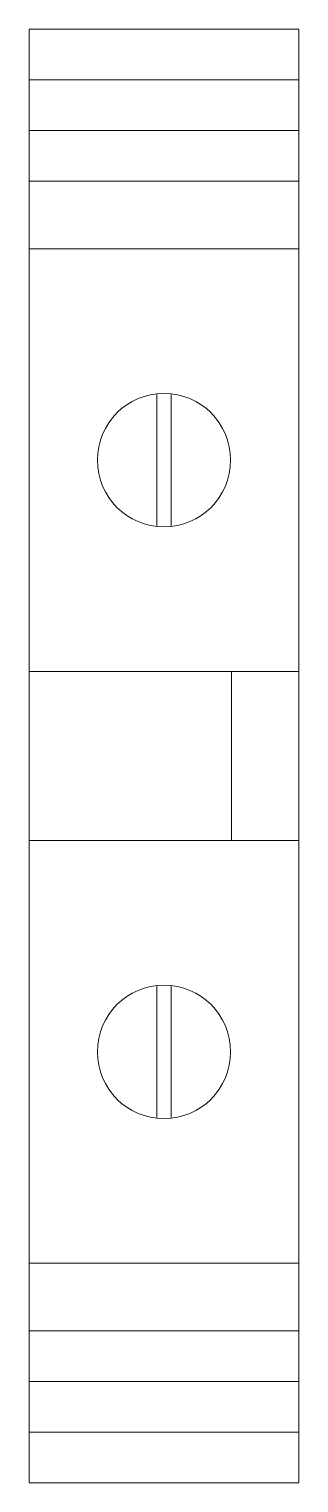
# Model space of a CAD drawing. Header units: millimetres. Extents: x 0 to 8, y 0 to 43.
import ezdxf

# ---------------------------------------------------------------- set-up
doc = ezdxf.new("R2010")
doc.units = ezdxf.units.MM
doc.layers.add('hw_VTP', color=7, linetype='Continuous', lineweight=13)

# ---------------------------------------------------------------- blocks, each defined once
blk = doc.blocks.new('CTS6')
at = {"layer": 'hw_VTP', "color": 6, "lineweight": 0}
for p, q in [((0, 20), (8, 20)), ((0, 18.5), (8, 18.5)), ((0, 17), (8, 17)), ((0, -17), (8, -17)), ((0, -18.5), (8, -18.5)), ((0, -20), (8, -20))]:
    blk.add_line(p, q, dxfattribs=at)
at = {"layer": 'hw_VTP', "lineweight": 0}
for p, q in [((0, 15), (8, 15)), ((3.78804, 10.7126), (3.78804, 6.78744)), ((4.212, 10.7126), (4.212, 6.78744)), ((0, 2.5), (8, 2.5)), ((6, 2.5), (6, -2.5)), ((0, -2.5), (8, -2.5)), ((3.78804, -10.7126), (3.78804, -6.78744)), ((4.212, -10.7126), (4.212, -6.78744)), ((0, -15), (8, -15))]:
    blk.add_line(p, q, dxfattribs=at)
blk.add_lwpolyline([(8, -21.5), (8, 21.5), (0, 21.5), (0, -21.5)], close=True, dxfattribs=at)
for centre in [(4, 8.75), (4, -8.75)]:
    blk.add_circle(centre, 1.974, dxfattribs=at)

msp = doc.modelspace()

# ---------------------------------------------------------------- block references
msp.add_blockref('CTS6', (0, 21.5))

doc.saveas('drawing.dxf')
